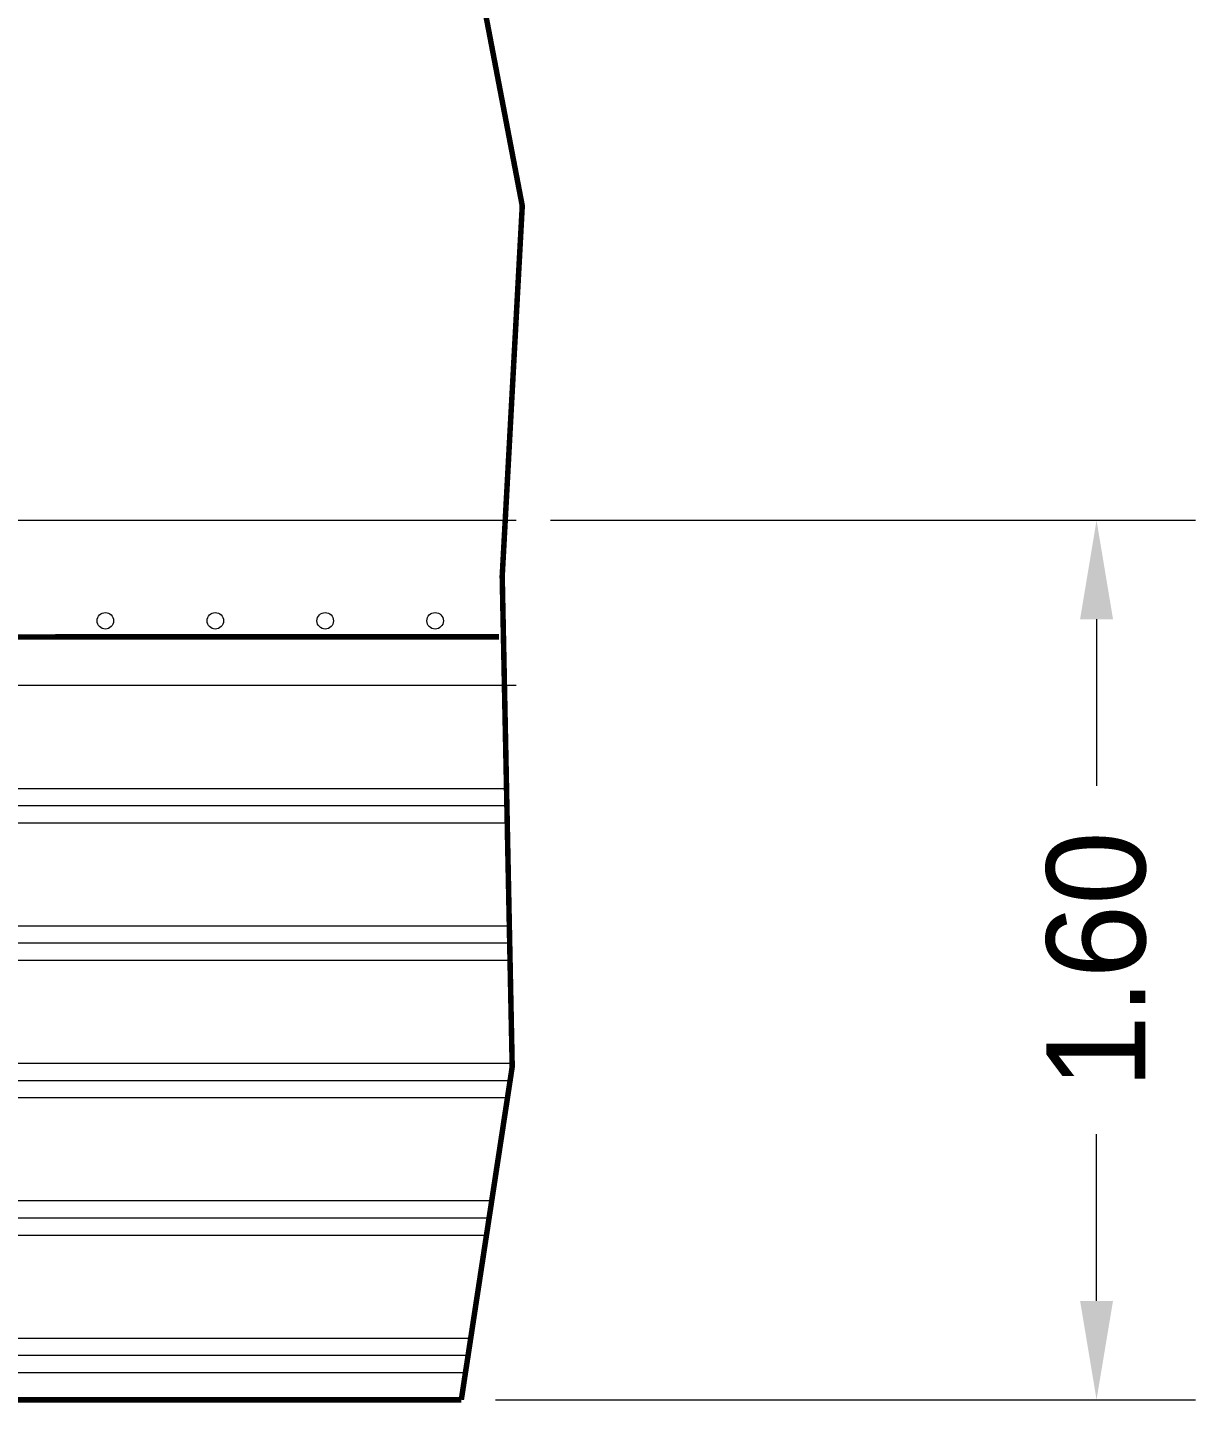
# Model space of a CAD drawing. Extents: x 10599 to 11843, y 9771 to 9967.
# Drawn here: x 11042.577 to 11044.702, y 9957.945 to 9960.447 of the extents above; entities that cross this region are included whole.
import ezdxf

# ---------------------------------------------------------------- set-up
doc = ezdxf.new("R2010")
doc.units = 0
doc.header["$MEASUREMENT"] = 0
doc.layers.add('taller', color=3, linetype='Continuous')
doc.dimstyles.get("Standard").update_dxf_attribs({"dimtxt": 0.18, "dimasz": 0.18, "dimexe": 0.18, "dimexo": 0.0625, "dimgap": 0.09, "dimtad": 0, "dimtih": 1, "dimtoh": 1, "dimdec": 4, "dimzin": 0, "dimdsep": 46, "dimtxsty": 'Standard', "dimcen": 0.09, "dimclrd": 254, "dimclre": 254, "dimadec": 0, "dimazin": 0, "dimtfac": 1, "dimtdec": 4, "dimtofl": 0, "dimtmove": 0, "dimatfit": 3, "dimfxl": 0, "dimtolj": 1, "dimtzin": 0, "dimarcsym": 0})

# ---------------------------------------------------------------- blocks, each defined once
blk = doc.blocks.new('*D25')
at = {"layer": 'taller', "color": 254, "linetype": 'Continuous', "lineweight": 0, "transparency": 16777216}
for p, q in [((11043.5288, 9959.5504), (11044.702, 9959.5504)), ((11044.522, 9959.3704), (11044.522, 9959.0672)), ((11044.522, 9958.1304), (11044.522, 9958.4336)), ((11043.4288, 9957.9504), (11044.702, 9957.9504))]:
    blk.add_line(p, q, dxfattribs=at)
for points in [[(11044.492, 9959.3704), (11044.552, 9959.3704), (11044.522, 9959.5504)], [(11044.492, 9958.1304), (11044.552, 9958.1304), (11044.522, 9957.9504)]]:
    blk.add_solid(points, dxfattribs=at)
at = {"layer": 'taller', "color": 0, "linetype": 'Continuous', "lineweight": 0, "transparency": 16777216, "insert": (11044.522, 9958.7504), "char_height": 0.18, "attachment_point": 5, "rotation": 90}
blk.add_mtext('\\A1;1.60', dxfattribs=at)

msp = doc.modelspace()

# ---------------------------------------------------------------- hatches: boundary and pattern name
at = {"layer": 'taller', "linetype": 'Continuous', "lineweight": 0}
h = msp.add_hatch(dxfattribs=at)
h.set_pattern_fill('GRAVEL', color=5)
h.set_pattern_definition([(228.0127875, (4.1248, 2.214746), (-8, -9), [0.134536, -13.31908805]), (184.96974073, (4.034803, 2.114746), (12, 1), [0.230868, -22.85592476]), (132.5104471, (3.804803, 2.094746), (10, -11), [0.162788, -16.116032596]), (267.273689, (3.414803, 1.844746), (1, 20), [0.210238, -20.81355804]), (292.83365418, (3.404803, 1.634746), (-5, 12), [0.206155, -20.40937313]), (357.273689, (3.484803, 1.444746), (-20, 1), [0.210238, -20.81355804]), (37.69424047, (3.694803, 1.434746), (-13, -10), [0.278029, -27.52484855]), (72.25532837, (3.914803, 1.604746), (7, 22), [0.262488, -25.9863215]), (121.4295656, (3.994803, 1.854746), (-8, 13), [0.21095, -20.88407311]), (175.2363583, (3.8848, 2.034746), (11, -1), [0.240832, -11.80076258]), (222.3974378, (3.644803, 2.054746), (-12, -11), [0.311448, -30.833375005]), (138.8140748, (4.4048, 1.83475), (-7, 6), [0.106301, -10.52384481]), (171.4692344, (4.324803, 1.904746), (13, -2), [0.202237, -20.021511416]), (225, (4.1248, 1.93475), (-1e-16, -1), [0.141421, -1.27279256]), (203.1985905, (4.0548, 2.05475), (5, 2), [0.076158, -7.539615106]), (291.8014095, (3.9848, 2.02475), (-1, 3), [0.107703, -5.27746181]), (30.9637565, (4.0248, 1.92475), (3, 2), [0.174929, -5.656022895]), (161.5650512, (4.1748, 2.01475), (2, -1), [0.126491, -3.03578666]), (16.38954033, (3.404803, 2.024746), (10, 3), [0.1772, -17.54284515]), (70.34617594, (3.574803, 2.074746), (-4, -11), [0.148661, -14.71740775]), (293.1985905, (4.1748, 2.21475), (-2, 5), [0.152315, -7.463458106]), (343.61045967, (4.234803, 2.074746), (-10, 3), [0.1772, -17.54284515]), (339.4439548, (3.4048, 1.40475), (-5, 2), [0.17088, -8.373123745]), (294.77514057, (3.5648, 1.344746), (-5, 11), [0.143178, -14.17464306]), (66.8014095, (4.1848, 1.21475), (2, 5), [0.152315, -7.463458106]), (17.35402464, (4.244803, 1.354746), (-13, -4), [0.167631, -16.595423614]), (69.4439548, (3.6948, 1.21475), (-2, -5), [0.08544, -8.458563745]), (101.3099325, (4.1248, 1.21475), (-1, 4), [0.05099, -5.048029514]), (165.9637565, (4.1148, 1.26475), (3, -1), [0.206155, -3.916950626]), (186.00900596, (3.914803, 1.314746), (10, 1), [0.19105, -18.913923175]), (303.6900675, (4.0248, 1.83475), (-1, 2), [0.144222, -3.461329275]), (353.1572266, (4.104803, 1.714746), (17, -2), [0.251794, -24.927562624]), (60.9453959, (4.3548, 1.68475), (-4, -7), [0.102956, -10.19267414]), (90, (4.4048, 1.7747), (-1, 1), [0.06, -0.94]), (120.25643716, (3.8948, 1.344746), (4, -7), [0.138924, -13.75351999]), (48.0127875, (3.8248, 1.464746), (8, 9), [0.269072, -13.18455205]), (0, (4.0048, 1.6647), (1, 1), [0.26, -0.74]), (325.30484647, (4.264803, 1.664746), (10, -7), [0.158114, -15.6532743]), (254.0546041, (4.3948, 1.57475), (-1, -4), [0.145602, -7.13450789]), (207.64597536, (4.354803, 1.434746), (-19, -10), [0.237065, -23.46947418]), (175.42607874, (4.144803, 1.324746), (-13, 1), [0.250799, -24.82907341])])
edge = h.paths.add_edge_path()
edge.add_arc((11042.7187, 9959.3675), 0.015, 0, 360)
h = msp.add_hatch(dxfattribs=at)
h.set_pattern_fill('GRAVEL', color=5)
h.set_pattern_definition([(228.0127875, (4.3248, 2.214746), (-8, -9), [0.134536, -13.31908805]), (184.96974073, (4.234803, 2.114746), (12, 1), [0.230868, -22.85592476]), (132.5104471, (4.004803, 2.094746), (10, -11), [0.162788, -16.116032596]), (267.273689, (3.614803, 1.844746), (1, 20), [0.210238, -20.81355804]), (292.83365418, (3.604803, 1.634746), (-5, 12), [0.206155, -20.40937313]), (357.273689, (3.684803, 1.444746), (-20, 1), [0.210238, -20.81355804]), (37.69424047, (3.894803, 1.434746), (-13, -10), [0.278029, -27.52484855]), (72.25532837, (4.114803, 1.604746), (7, 22), [0.262488, -25.9863215]), (121.4295656, (4.194803, 1.854746), (-8, 13), [0.21095, -20.88407311]), (175.2363583, (4.0848, 2.034746), (11, -1), [0.240832, -11.80076258]), (222.3974378, (3.844803, 2.054746), (-12, -11), [0.311448, -30.833375005]), (138.8140748, (4.6048, 1.83475), (-7, 6), [0.106301, -10.52384481]), (171.4692344, (4.524803, 1.904746), (13, -2), [0.202237, -20.021511416]), (225, (4.3248, 1.93475), (-1e-16, -1), [0.141421, -1.27279256]), (203.1985905, (4.2548, 2.05475), (5, 2), [0.076158, -7.539615106]), (291.8014095, (4.1848, 2.02475), (-1, 3), [0.107703, -5.27746181]), (30.9637565, (4.2248, 1.92475), (3, 2), [0.174929, -5.656022895]), (161.5650512, (4.3748, 2.01475), (2, -1), [0.126491, -3.03578666]), (16.38954033, (3.604803, 2.024746), (10, 3), [0.1772, -17.54284515]), (70.34617594, (3.774803, 2.074746), (-4, -11), [0.148661, -14.71740775]), (293.1985905, (4.3748, 2.21475), (-2, 5), [0.152315, -7.463458106]), (343.61045967, (4.434803, 2.074746), (-10, 3), [0.1772, -17.54284515]), (339.4439548, (3.6048, 1.40475), (-5, 2), [0.17088, -8.373123745]), (294.77514057, (3.7648, 1.344746), (-5, 11), [0.143178, -14.17464306]), (66.8014095, (4.3848, 1.21475), (2, 5), [0.152315, -7.463458106]), (17.35402464, (4.444803, 1.354746), (-13, -4), [0.167631, -16.595423614]), (69.4439548, (3.8948, 1.21475), (-2, -5), [0.08544, -8.458563745]), (101.3099325, (4.3248, 1.21475), (-1, 4), [0.05099, -5.048029514]), (165.9637565, (4.3148, 1.26475), (3, -1), [0.206155, -3.916950626]), (186.00900596, (4.114803, 1.314746), (10, 1), [0.19105, -18.913923175]), (303.6900675, (4.2248, 1.83475), (-1, 2), [0.144222, -3.461329275]), (353.1572266, (4.304803, 1.714746), (17, -2), [0.251794, -24.927562624]), (60.9453959, (4.5548, 1.68475), (-4, -7), [0.102956, -10.19267414]), (90, (4.6048, 1.7747), (-1, 1), [0.06, -0.94]), (120.25643716, (4.0948, 1.344746), (4, -7), [0.138924, -13.75351999]), (48.0127875, (4.0248, 1.464746), (8, 9), [0.269072, -13.18455205]), (0, (4.2048, 1.6647), (1, 1), [0.26, -0.74]), (325.30484647, (4.464803, 1.664746), (10, -7), [0.158114, -15.6532743]), (254.0546041, (4.5948, 1.57475), (-1, -4), [0.145602, -7.13450789]), (207.64597536, (4.554803, 1.434746), (-19, -10), [0.237065, -23.46947418]), (175.42607874, (4.344803, 1.324746), (-13, 1), [0.250799, -24.82907341])])
edge = h.paths.add_edge_path()
edge.add_arc((11042.9187, 9959.3675), 0.015, 0, 360)
h = msp.add_hatch(dxfattribs=at)
h.set_pattern_fill('GRAVEL', color=5)
h.set_pattern_definition([(228.0127875, (4.5248, 2.214746), (-8, -9), [0.134536, -13.31908805]), (184.96974073, (4.434803, 2.114746), (12, 1), [0.230868, -22.85592476]), (132.5104471, (4.204803, 2.094746), (10, -11), [0.162788, -16.116032596]), (267.273689, (3.814803, 1.844746), (1, 20), [0.210238, -20.81355804]), (292.83365418, (3.804803, 1.634746), (-5, 12), [0.206155, -20.40937313]), (357.273689, (3.884803, 1.444746), (-20, 1), [0.210238, -20.81355804]), (37.69424047, (4.094803, 1.434746), (-13, -10), [0.278029, -27.52484855]), (72.25532837, (4.314803, 1.604746), (7, 22), [0.262488, -25.9863215]), (121.4295656, (4.394803, 1.854746), (-8, 13), [0.21095, -20.88407311]), (175.2363583, (4.2848, 2.034746), (11, -1), [0.240832, -11.80076258]), (222.3974378, (4.044803, 2.054746), (-12, -11), [0.311448, -30.833375005]), (138.8140748, (4.8048, 1.83475), (-7, 6), [0.106301, -10.52384481]), (171.4692344, (4.724803, 1.904746), (13, -2), [0.202237, -20.021511416]), (225, (4.5248, 1.93475), (-1e-16, -1), [0.141421, -1.27279256]), (203.1985905, (4.4548, 2.05475), (5, 2), [0.076158, -7.539615106]), (291.8014095, (4.3848, 2.02475), (-1, 3), [0.107703, -5.27746181]), (30.9637565, (4.4248, 1.92475), (3, 2), [0.174929, -5.656022895]), (161.5650512, (4.5748, 2.01475), (2, -1), [0.126491, -3.03578666]), (16.38954033, (3.804803, 2.024746), (10, 3), [0.1772, -17.54284515]), (70.34617594, (3.974803, 2.074746), (-4, -11), [0.148661, -14.71740775]), (293.1985905, (4.5748, 2.21475), (-2, 5), [0.152315, -7.463458106]), (343.61045967, (4.634803, 2.074746), (-10, 3), [0.1772, -17.54284515]), (339.4439548, (3.8048, 1.40475), (-5, 2), [0.17088, -8.373123745]), (294.77514057, (3.9648, 1.344746), (-5, 11), [0.143178, -14.17464306]), (66.8014095, (4.5848, 1.21475), (2, 5), [0.152315, -7.463458106]), (17.35402464, (4.644803, 1.354746), (-13, -4), [0.167631, -16.595423614]), (69.4439548, (4.0948, 1.21475), (-2, -5), [0.08544, -8.458563745]), (101.3099325, (4.5248, 1.21475), (-1, 4), [0.05099, -5.048029514]), (165.9637565, (4.5148, 1.26475), (3, -1), [0.206155, -3.916950626]), (186.00900596, (4.314803, 1.314746), (10, 1), [0.19105, -18.913923175]), (303.6900675, (4.4248, 1.83475), (-1, 2), [0.144222, -3.461329275]), (353.1572266, (4.504803, 1.714746), (17, -2), [0.251794, -24.927562624]), (60.9453959, (4.7548, 1.68475), (-4, -7), [0.102956, -10.19267414]), (90, (4.8048, 1.7747), (-1, 1), [0.06, -0.94]), (120.25643716, (4.2948, 1.344746), (4, -7), [0.138924, -13.75351999]), (48.0127875, (4.2248, 1.464746), (8, 9), [0.269072, -13.18455205]), (0, (4.4048, 1.6647), (1, 1), [0.26, -0.74]), (325.30484647, (4.664803, 1.664746), (10, -7), [0.158114, -15.6532743]), (254.0546041, (4.7948, 1.57475), (-1, -4), [0.145602, -7.13450789]), (207.64597536, (4.754803, 1.434746), (-19, -10), [0.237065, -23.46947418]), (175.42607874, (4.544803, 1.324746), (-13, 1), [0.250799, -24.82907341])])
edge = h.paths.add_edge_path()
edge.add_arc((11043.1187, 9959.3675), 0.015, 0, 360)
h = msp.add_hatch(dxfattribs=at)
h.set_pattern_fill('GRAVEL', color=5)
h.set_pattern_definition([(228.0127875, (4.7248, 2.214746), (-8, -9), [0.134536, -13.31908805]), (184.96974073, (4.634803, 2.114746), (12, 1), [0.230868, -22.85592476]), (132.5104471, (4.404803, 2.094746), (10, -11), [0.162788, -16.116032596]), (267.273689, (4.014803, 1.844746), (1, 20), [0.210238, -20.81355804]), (292.83365418, (4.004803, 1.634746), (-5, 12), [0.206155, -20.40937313]), (357.273689, (4.084803, 1.444746), (-20, 1), [0.210238, -20.81355804]), (37.69424047, (4.294803, 1.434746), (-13, -10), [0.278029, -27.52484855]), (72.25532837, (4.514803, 1.604746), (7, 22), [0.262488, -25.9863215]), (121.4295656, (4.594803, 1.854746), (-8, 13), [0.21095, -20.88407311]), (175.2363583, (4.4848, 2.034746), (11, -1), [0.240832, -11.80076258]), (222.3974378, (4.244803, 2.054746), (-12, -11), [0.311448, -30.833375005]), (138.8140748, (5.0048, 1.83475), (-7, 6), [0.106301, -10.52384481]), (171.4692344, (4.924803, 1.904746), (13, -2), [0.202237, -20.021511416]), (225, (4.7248, 1.93475), (-1e-16, -1), [0.141421, -1.27279256]), (203.1985905, (4.6548, 2.05475), (5, 2), [0.076158, -7.539615106]), (291.8014095, (4.5848, 2.02475), (-1, 3), [0.107703, -5.27746181]), (30.9637565, (4.6248, 1.92475), (3, 2), [0.174929, -5.656022895]), (161.5650512, (4.7748, 2.01475), (2, -1), [0.126491, -3.03578666]), (16.38954033, (4.004803, 2.024746), (10, 3), [0.1772, -17.54284515]), (70.34617594, (4.174803, 2.074746), (-4, -11), [0.148661, -14.71740775]), (293.1985905, (4.7748, 2.21475), (-2, 5), [0.152315, -7.463458106]), (343.61045967, (4.834803, 2.074746), (-10, 3), [0.1772, -17.54284515]), (339.4439548, (4.0048, 1.40475), (-5, 2), [0.17088, -8.373123745]), (294.77514057, (4.1648, 1.344746), (-5, 11), [0.143178, -14.17464306]), (66.8014095, (4.7848, 1.21475), (2, 5), [0.152315, -7.463458106]), (17.35402464, (4.844803, 1.354746), (-13, -4), [0.167631, -16.595423614]), (69.4439548, (4.2948, 1.21475), (-2, -5), [0.08544, -8.458563745]), (101.3099325, (4.7248, 1.21475), (-1, 4), [0.05099, -5.048029514]), (165.9637565, (4.7148, 1.26475), (3, -1), [0.206155, -3.916950626]), (186.00900596, (4.514803, 1.314746), (10, 1), [0.19105, -18.913923175]), (303.6900675, (4.6248, 1.83475), (-1, 2), [0.144222, -3.461329275]), (353.1572266, (4.704803, 1.714746), (17, -2), [0.251794, -24.927562624]), (60.9453959, (4.9548, 1.68475), (-4, -7), [0.102956, -10.19267414]), (90, (5.0048, 1.7747), (-1, 1), [0.06, -0.94]), (120.25643716, (4.4948, 1.344746), (4, -7), [0.138924, -13.75351999]), (48.0127875, (4.4248, 1.464746), (8, 9), [0.269072, -13.18455205]), (0, (4.6048, 1.6647), (1, 1), [0.26, -0.74]), (325.30484647, (4.864803, 1.664746), (10, -7), [0.158114, -15.6532743]), (254.0546041, (4.9948, 1.57475), (-1, -4), [0.145602, -7.13450789]), (207.64597536, (4.954803, 1.434746), (-19, -10), [0.237065, -23.46947418]), (175.42607874, (4.744803, 1.324746), (-13, 1), [0.250799, -24.82907341])])
edge = h.paths.add_edge_path()
edge.add_arc((11043.3187, 9959.3675), 0.015, 0, 360)
at = {"layer": 'taller', "linetype": 'Continuous', "lineweight": 0, "ltscale": 0.5}
h = msp.add_hatch(dxfattribs=at)
h.set_pattern_fill('PLAST')
h.paths.add_polyline_path([(11039.2663, 9959.2504), (11037.3209, 9959.2504), (11037.3183, 9959.1754), (11037.3183, 9958.7201), (11037.3663, 9957.9504), (11039.2663, 9957.9504)])
h.paths.add_polyline_path([(11043.4589, 9958.5562), (11043.4447, 9959.2504), (11041.4663, 9959.2504), (11041.4663, 9957.9504), (11043.3663, 9957.9504)])

# ---------------------------------------------------------------- linework, layer by layer
at = {"layer": 'taller', "color": 7, "linetype": 'Continuous', "lineweight": 0, "const_width": 0.01, "flags": 128}
for points in [[(11037.3663, 9957.9504), (11037.3183, 9958.7201), (11037.3183, 9959.1754), (11037.3365, 9959.7035), (11037.3912, 9960.6141), (11037.5552, 9961.4153), (11037.8649, 9962.4352), (11038.3934, 9963.2364), (11038.8853, 9963.5278), (11039.9057, 9963.546), (11041.2177, 9963.546), (11042.1834, 9963.546), (11042.8029, 9963.3275), (11043.2038, 9962.7812), (11043.2403, 9961.3607), (11043.4772, 9960.1224), (11043.4407, 9959.4486), (11043.4589, 9958.5562), (11043.3663, 9957.9504)], [(11037.3663, 9957.9504), (11043.3663, 9957.9504)]]:
    msp.add_lwpolyline(points, dxfattribs=at)
at = {"layer": 'taller', "color": 7, "linetype": 'Continuous', "lineweight": 0, "flags": 128}
for points in [[(11041.4663, 9959.5504), (11043.4663, 9959.5504)], [(11041.4663, 9959.2504), (11043.4663, 9959.2504)]]:
    msp.add_lwpolyline(points, dxfattribs=at)
at = {"layer": 'taller', "color": 5, "linetype": 'Continuous', "lineweight": 0, "const_width": 0.01, "flags": 128}
msp.add_lwpolyline([(11041.4822, 9959.3379), (11043.4351, 9959.3384)], dxfattribs=at)
at = {"layer": 'taller', "color": 5, "linetype": 'Continuous', "lineweight": 0}
for centre in [(11042.7187, 9959.3675), (11042.9187, 9959.3675), (11043.1187, 9959.3675), (11043.3187, 9959.3675)]:
    msp.add_circle(centre, 0.015, dxfattribs=at)

# ---------------------------------------------------------------- dimensions: what is measured, and where the dimension line sits
at = {"layer": 'taller', "color": 7, "linetype": 'Continuous', "lineweight": 0}
dim = msp.add_linear_dim(base=(11044.522, 9957.9504), p1=(11043.4663, 9959.5504), p2=(11043.3663, 9957.9504), angle=90, dimstyle='Standard', override={"dimtih": 0, "dimtoh": 0, "dimdec": 2, "dimdsep": 0, "dimaunit": 1, "dimadec": 3, "dimtdec": 2, "dimlwd": 0, "dimlwe": 0}, dxfattribs=at)
dim.commit()
dim.dimension.update_dxf_attribs({"geometry": '*D25', "text_midpoint": (11044.522, 9958.7504)})

doc.saveas('drawing.dxf')
